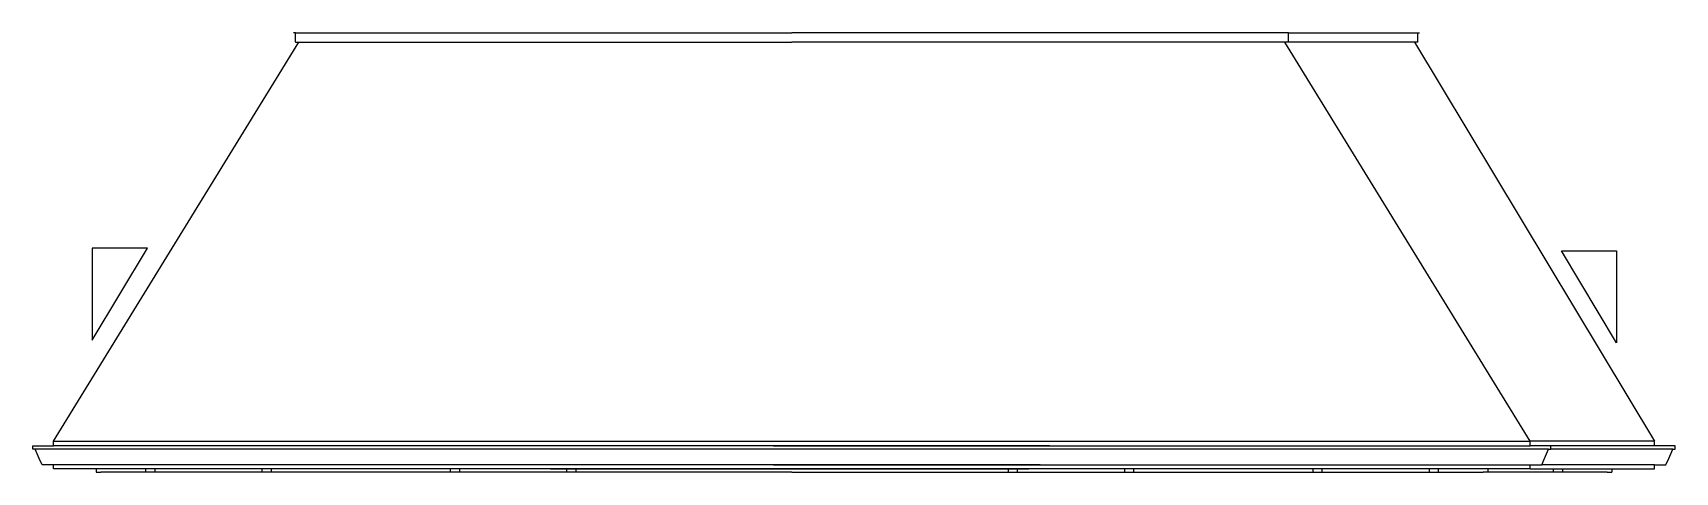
# Model space of a CAD drawing. Header units: metres. Extents: x -179 to 179, y 0 to 96.
import ezdxf

# ---------------------------------------------------------------- set-up
doc = ezdxf.new("R2010")
doc.units = ezdxf.units.M

msp = doc.modelspace()

# ---------------------------------------------------------------- linework, layer by layer
at = {"layer": 'EL-Trim', "color": 8}
for p, q in [((-13.5, 0, -28.48), (-163.75, 0)), ((-154, 0.75), (-154, 0)), ((-152, 0.75), (-152, 0)), ((-128.72, 0.75), (-128.72, 0)), ((-85.78, 0.75), (-85.78, 0)), ((-62.5, 0.75), (-62.5, 0)), ((-60.5, 0.75), (-60.5, 0)), ((-13.5, 0, -28.48), (136.75, 0)), ((33.5, 0.75), (33.5, 0)), ((35.5, 0.75), (35.5, 0)), ((58.78, 0.75), (58.78, 0)), ((101.72, 0.75), (101.72, 0)), ((125, 0.75), (125, 0)), ((127, 0.75), (127, 0)), ((152, 0.75, 0.34), (152, 0, 0.34)), ((154, 0.75, 0.34), (154, 0, 0.34))]:
    msp.add_line(p, q, dxfattribs=at)
at = {"layer": 'FP-Hatch'}
for p, q in [((94.81, 95.5, -0.34), (122.59, 95.5)), ((174, 5.75), (151.5, 5.75)), ((178, 5), (151.5, 5)), ((174, 1.62), (149.5, 1.62))]:
    msp.add_line(p, q, dxfattribs=at)
at = {"layer": 'FP-Hatch', "elevation": -0.23}
msp.add_lwpolyline([(121.84, 93.5), (94.44, 93.5)], dxfattribs=at)
at = {"layer": 'FP-Hatch'}
msp.add_lwpolyline([(163.75, 0), (137.75, 0)], dxfattribs=at)
at = {"layer": 'FP-Note'}
msp.add_lwpolyline([(-153.6, 48.69), (-165.6, 48.69), (-165.6, 28.69), (-153.6, 48.69)], dxfattribs=at)
at = {"layer": 'FP-Note', "elevation": 0.16}
msp.add_lwpolyline([(153.76, 48.11), (165.76, 48.11), (165.76, 28.11), (153.76, 48.11)], dxfattribs=at)
at = {"layer": 'FP-Proposed Wall'}
for p, q in [((-121.43, 95.5), (-121.81, 95.5)), ((-121.43, 93.5), (-121.43, 95.5)), ((-121.43, 93.5), (-120.68, 93.5)), ((-120.68, 93.5), (-13.5, 93.51, 6.11)), ((93.69, 93.5), (-13.5, 93.51, 6.11)), ((94.44, 93.5), (93.69, 93.5)), ((94.44, 95.5), (94.81, 95.5)), ((94.44, 93.5), (94.44, 95.5)), ((-164.75, 0.75), (-164.75, 0)), ((-164.75, 0.75), (-164.75, 0)), ((-164.75, 0), (-163.75, 0)), ((137.75, 0.75), (137.75, 0))]:
    msp.add_line(p, q, dxfattribs=at)
at = {"layer": 'FP-Proposed Wall', "color": 8}
for p, q in [((-121.43, 95.5), (-13.5, 95.51, 6.11)), ((94.44, 95.5), (-13.5, 95.51, 6.11)), ((151, 5), (-178, 5)), ((-17.52, 5.75, -24.5), (-174, 5.75)), ((42.51, 5, -21.24), (-70, 5, -33.46)), ((42.51, 5.75, -21.24), (-66, 5.75, -33.46)), ((-17.52, 5.75, -24.5), (147, 5.75)), ((-17.52, 1.62, -24.5), (-174, 1.62)), ((40.5, 1.62, -21.24), (-66, 1.62, -33.46)), ((-17.52, 1.62, -24.5), (147, 1.62))]:
    msp.add_line(p, q, dxfattribs=at)
at = {"layer": 'FP-Proposed Wall', "color": 1}
for p, q in [((122.59, 93.5), (121.84, 93.5)), ((122.59, 93.5), (122.59, 95.5)), ((122.59, 95.5), (122.96, 95.5, -0.34)), ((178.5, 5.75), (174, 5.75)), ((178, 5), (178.5, 5)), ((178.5, 5), (178.5, 5.75)), ((147, 0.75), (174, 0.75)), ((163.75, 0), (164.75, 0)), ((164.75, 0.75), (164.75, 0))]:
    msp.add_line(p, q, dxfattribs=at)
at = {"layer": 'FP-Proposed Wall'}
for points in [[(-174, 6.75), (-120.68, 93.5)], [(147, 6.75), (93.69, 93.5)], [(-174, 0.75), (-174, 1.62), (-176.5, 1.62), (-177.1, 2.95), (-178, 5), (-178.5, 5), (-178.5, 5.75), (-174, 5.75), (-174, 6.75)], [(-174, 6.75), (147, 6.75)], [(147, 0.75), (147, 1.62), (149.5, 1.62), (150.1, 2.95), (151, 5), (151.5, 5), (151.5, 5.75), (147, 5.75), (147, 6.75)], [(147, 0.75), (-174, 0.75)], [(-164.75, 0), (-163.75, 0)], [(137.75, 0), (136.75, 0)]]:
    msp.add_lwpolyline(points, dxfattribs=at)
at = {"layer": 'FP-Proposed Wall', "color": 1}
for points in [[(121.84, 93.5), (174, 6.75)], [(174, 6.75), (147, 6.75)], [(174, 5.75), (174, 6.75)], [(174, 1.62), (176.5, 1.62), (177.1, 2.95), (178, 5)], [(174, 0.75), (174, 1.62)]]:
    msp.add_lwpolyline(points, dxfattribs=at)
at = {"layer": 'FP-Proposed Wall', "elevation": -33.46}
for points in [[(-66, 6.75), (38, 6.75)], [(-66, 0.75), (38, 0.75)]]:
    msp.add_lwpolyline(points, dxfattribs=at)
at = {"layer": 'FP-Stair'}
for p, q in [((-126.72, 0.75), (-126.72, 0)), ((-87.78, 0.75), (-87.78, 0)), ((60.78, 0.75), (60.78, 0)), ((99.72, 0.75), (99.72, 0))]:
    msp.add_line(p, q, dxfattribs=at)

doc.saveas('drawing.dxf')
